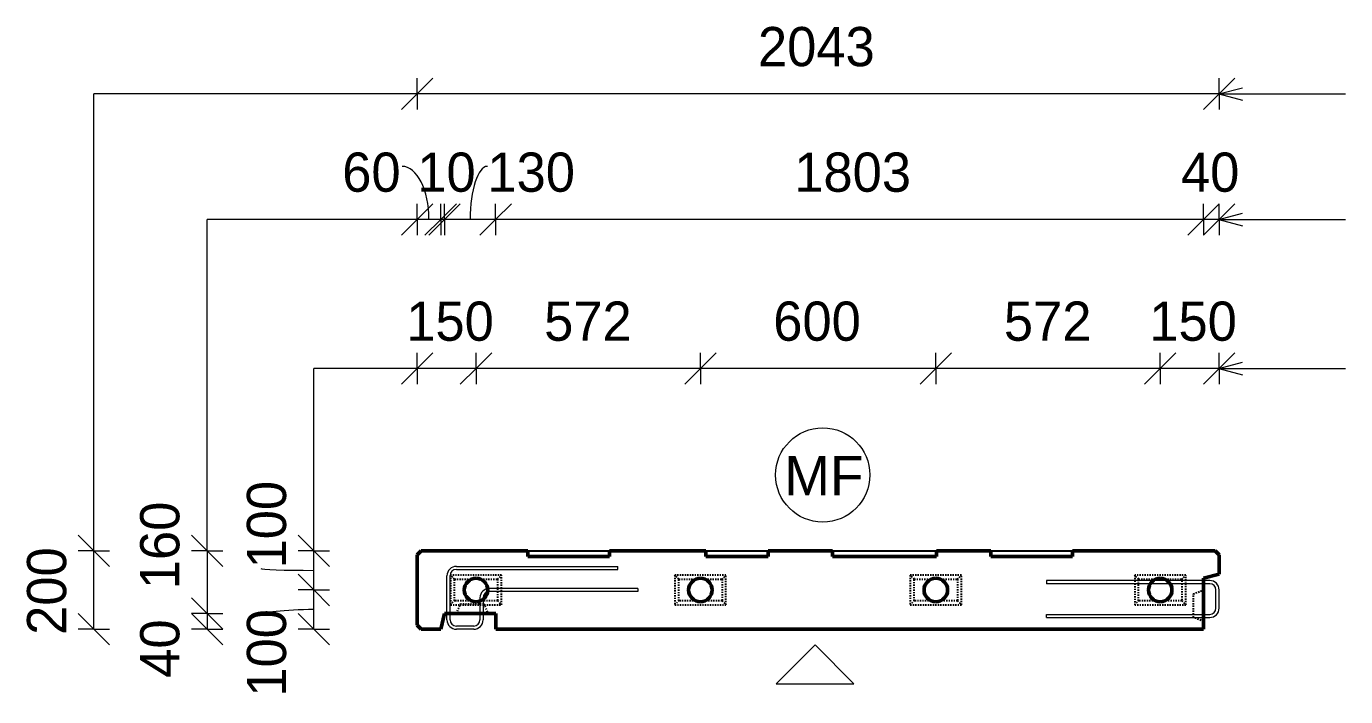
# Model space of a CAD drawing. Header units: millimetres. Extents: x -2992 to 15376, y 1067 to 18539.
# Drawn here: x -1545 to 1815, y 12742 to 14450 of the extents above; entities that cross this region are included whole.
import ezdxf

# ---------------------------------------------------------------- set-up
doc = ezdxf.new("R2010")
doc.units = ezdxf.units.MM
doc.linetypes.add('Dash', pattern=[6.36, 3.18, -3.18])
for name, color, linetype, lineweight in [('A-ANNO-DIMS', 211, 'Continuous', 9), ('A-ANNO-DIMS-40', 211, 'Continuous', 9), ('A-DETL-THIN', 151, 'Continuous', 18), ('A-WALL', 113, 'Continuous', 25), ('A-WALL-HDLN', 110, 'Dash', 25), ('G-ANNO-TEXT', 231, 'Continuous', 9), ('S-RBAR', 171, 'Continuous', 18)]:
    doc.layers.add(name, color=color, linetype=linetype, lineweight=lineweight)
doc.styles.add('Arial_1', font='arial.ttf', dxfattribs={"height": 100})
doc.styles.add('Nirmala UI Semilight_1', font='NirmalaS.ttf', dxfattribs={"height": 100})
doc.dimstyles.new('Arrow_Filled_-_2_5_NI_UI', dxfattribs={"dimscale": 304.8, "dimtxt": 104.736395, "dimasz": 0.262467, "dimexe": 0.131234, "dimexo": 0.0625, "dimgap": 0.131234, "dimtad": 1, "dimdec": 4, "dimzin": 0, "dimdsep": 46, "dimtxsty": 'Nirmala UI Semilight_1', "dimblk1": 'OBLIQUE', "dimblk2": 'OBLIQUE', "dimsah": 1, "dimcen": 0.09, "dimazin": 0, "dimtfac": 1, "dimtdec": 4, "dimtix": 1, "dimtmove": 0, "dimatfit": 3, "dimfxl": 0.131234, "dimfxlon": 1, "dimtvp": 1, "dimtolj": 1, "dimtzin": 0, "dimarcsym": 2})
doc.dimstyles.new('Arrow_Filled_-_2_5_NI_UI_1', dxfattribs={"dimscale": 304.8, "dimtxt": 104.736395, "dimasz": 0.262467, "dimexe": 0.131234, "dimexo": 0.0625, "dimgap": 0.131234, "dimtad": 1, "dimdec": 4, "dimzin": 0, "dimdsep": 46, "dimtxsty": 'Nirmala UI Semilight_1', "dimblk1": 'OBLIQUE', "dimblk2": 'OBLIQUE', "dimsah": 1, "dimcen": 0.09, "dimazin": 0, "dimtfac": 1, "dimtdec": 4, "dimtix": 1, "dimtmove": 1, "dimatfit": 3, "dimfxl": 0.131234, "dimfxlon": 1, "dimtvp": 1, "dimtolj": 1, "dimtzin": 0, "dimarcsym": 2})
doc.dimstyles.new('Arrow_Filled_-_2_5_NI_UI_2', dxfattribs={"dimscale": 304.8, "dimtxt": 104.736395, "dimasz": 0.262467, "dimexe": 0.131234, "dimexo": 0.0625, "dimgap": 0.131234, "dimtad": 1, "dimdec": 4, "dimzin": 0, "dimdsep": 46, "dimtxsty": 'Nirmala UI Semilight_1', "dimblk1": 'OBLIQUE', "dimblk2": 'OBLIQUE', "dimsah": 1, "dimcen": 0.09, "dimazin": 0, "dimtfac": 1, "dimtdec": 4, "dimtix": 1, "dimtmove": 2, "dimatfit": 3, "dimfxl": 0.131234, "dimfxlon": 1, "dimtvp": 1, "dimtolj": 1, "dimtzin": 0, "dimarcsym": 2})

# ---------------------------------------------------------------- blocks, each defined once
blk = doc.blocks.new('DIMBLOCK1-Elevation Top')
at = {"layer": 'A-ANNO-DIMS-40'}
for p, q in [((-550.1, 14278.2), (-510.1, 14318.2)), ((-550.1, 14278.2), (-550.1, 14318.2)), ((1492.4, 14278.2), (1532.4, 14318.2)), ((1492.4, 14278.2), (1492.4, 14318.2)), ((-550.1, 14278.2), (-590.1, 14238.2)), ((1492.4, 14278.2), (-550.1, 14278.2)), ((-550.1, 14278.2), (-550.1, 14238.2)), ((1492.4, 14278.2), (1452.4, 14238.2)), ((1492.4, 14278.2), (1492.4, 14238.2))]:
    blk.add_line(p, q, dxfattribs=at)
at = {"layer": 'A-ANNO-DIMS-40', "color": 0, "insert": (317.9, 14448.6), "char_height": 100, "width": 367.91, "attachment_point": 1, "line_spacing_factor": 1.142579, "style": 'Nirmala UI Semilight_1'}
blk.add_mtext('2043', dxfattribs=at)
blk = doc.blocks.new('_Oblique')
at = {"color": 0, "linetype": 'ByBlock', "lineweight": -2}
blk.add_line((-0.5, -0.5), (0.5, 0.5), dxfattribs=at)
blk = doc.blocks.new('DIMBLOCK2-Elevation Top')
at = {"layer": 'A-ANNO-DIMS-40'}
for p, q in [((1342.4, 13578.4), (1382.4, 13618.4)), ((1342.4, 13578.4), (1342.4, 13618.4)), ((1492.4, 13578.4), (1532.4, 13618.4)), ((1492.4, 13578.4), (1492.4, 13618.4)), ((1342.4, 13578.4), (1302.4, 13538.4)), ((1492.4, 13578.4), (1342.4, 13578.4)), ((1342.4, 13578.4), (1342.4, 13538.4)), ((1492.4, 13578.4), (1452.4, 13538.4)), ((1492.4, 13578.4), (1492.4, 13538.4))]:
    blk.add_line(p, q, dxfattribs=at)
at = {"layer": 'A-ANNO-DIMS-40', "color": 0, "insert": (1314.6, 13748.9), "char_height": 100, "width": 246.797, "attachment_point": 1, "line_spacing_factor": 1.142579, "style": 'Nirmala UI Semilight_1'}
blk.add_mtext('150', dxfattribs=at)
blk = doc.blocks.new('DIMBLOCK3-Elevation Top')
at = {"layer": 'A-ANNO-DIMS-40'}
for p, q in [((770.9, 13578.4), (810.9, 13618.4)), ((770.9, 13578.4), (770.9, 13618.4)), ((1342.4, 13578.4), (1382.4, 13618.4)), ((1342.4, 13578.4), (1342.4, 13618.4)), ((770.9, 13578.4), (730.9, 13538.4)), ((1342.4, 13578.4), (770.9, 13578.4)), ((770.9, 13578.4), (770.9, 13538.4)), ((1342.4, 13578.4), (1302.4, 13538.4)), ((1342.4, 13578.4), (1342.4, 13538.4))]:
    blk.add_line(p, q, dxfattribs=at)
at = {"layer": 'A-ANNO-DIMS-40', "color": 0, "insert": (944.3, 13748.9), "char_height": 100, "width": 269.649, "attachment_point": 1, "line_spacing_factor": 1.142579, "style": 'Nirmala UI Semilight_1'}
blk.add_mtext('572', dxfattribs=at)
blk = doc.blocks.new('DIMBLOCK4-Elevation Top')
at = {"layer": 'A-ANNO-DIMS-40'}
for p, q in [((171.4, 13578.4), (211.4, 13618.4)), ((171.4, 13578.4), (171.4, 13618.4)), ((770.9, 13578.4), (810.9, 13618.4)), ((770.9, 13578.4), (770.9, 13618.4)), ((171.4, 13578.4), (131.4, 13538.4)), ((770.9, 13578.4), (171.4, 13578.4)), ((171.4, 13578.4), (171.4, 13538.4)), ((770.9, 13578.4), (730.9, 13538.4)), ((770.9, 13578.4), (770.9, 13538.4))]:
    blk.add_line(p, q, dxfattribs=at)
at = {"layer": 'A-ANNO-DIMS-40', "color": 0, "insert": (356.9, 13748.9), "char_height": 100, "width": 274.219, "attachment_point": 1, "line_spacing_factor": 1.142579, "style": 'Nirmala UI Semilight_1'}
blk.add_mtext('600', dxfattribs=at)
blk = doc.blocks.new('DIMBLOCK5-Elevation Top')
at = {"layer": 'A-ANNO-DIMS-40'}
for p, q in [((-400.1, 13578.4), (-360.1, 13618.4)), ((-400.1, 13578.4), (-400.1, 13618.4)), ((171.4, 13578.4), (211.4, 13618.4)), ((171.4, 13578.4), (171.4, 13618.4)), ((-400.1, 13578.4), (-440.1, 13538.4)), ((171.4, 13578.4), (-400.1, 13578.4)), ((-400.1, 13578.4), (-400.1, 13538.4)), ((171.4, 13578.4), (131.4, 13538.4)), ((171.4, 13578.4), (171.4, 13538.4))]:
    blk.add_line(p, q, dxfattribs=at)
at = {"layer": 'A-ANNO-DIMS-40', "color": 0, "insert": (-226.7, 13748.9), "char_height": 100, "width": 269.649, "attachment_point": 1, "line_spacing_factor": 1.142579, "style": 'Nirmala UI Semilight_1'}
blk.add_mtext('572', dxfattribs=at)
blk = doc.blocks.new('DIMBLOCK6-Elevation Top')
at = {"layer": 'A-ANNO-DIMS-40'}
for p, q in [((-550.1, 13578.4), (-510.1, 13618.4)), ((-550.1, 13578.4), (-550.1, 13618.4)), ((-400.1, 13578.4), (-360.1, 13618.4)), ((-400.1, 13578.4), (-400.1, 13618.4)), ((-550.1, 13578.4), (-590.1, 13538.4)), ((-400.1, 13578.4), (-550.1, 13578.4)), ((-550.1, 13578.4), (-550.1, 13538.4)), ((-400.1, 13578.4), (-440.1, 13538.4)), ((-400.1, 13578.4), (-400.1, 13538.4))]:
    blk.add_line(p, q, dxfattribs=at)
at = {"layer": 'A-ANNO-DIMS-40', "color": 0, "insert": (-577.9, 13748.9), "char_height": 100, "width": 246.797, "attachment_point": 1, "line_spacing_factor": 1.142579, "style": 'Nirmala UI Semilight_1'}
blk.add_mtext('150', dxfattribs=at)
blk = doc.blocks.new('DIMBLOCK7-Elevation Top')
at = {"layer": 'A-ANNO-DIMS-40'}
for p, q in [((-1373.4, 13113.8), (-1413.4, 13153.8)), ((-1373.4, 13113.8), (-1413.4, 13113.8)), ((-1373.4, 12913.8), (-1373.4, 13113.8)), ((-1373.4, 13113.8), (-1333.4, 13073.8)), ((-1373.4, 13113.8), (-1333.4, 13113.8)), ((-1373.4, 12913.8), (-1413.4, 12953.8)), ((-1373.4, 12913.8), (-1413.4, 12913.8)), ((-1373.4, 12913.8), (-1333.4, 12873.8)), ((-1373.4, 12913.8), (-1333.4, 12913.8))]:
    blk.add_line(p, q, dxfattribs=at)
at = {"layer": 'A-ANNO-DIMS-40', "color": 0, "insert": (-1543.8, 12899.5), "char_height": 100, "width": 274.219, "attachment_point": 1, "rotation": 90, "line_spacing_factor": 1.142579, "style": 'Nirmala UI Semilight_1'}
blk.add_mtext('200', dxfattribs=at)
blk = doc.blocks.new('DIMBLOCK8-Elevation Top')
at = {"layer": 'A-ANNO-DIMS-40'}
for p, q in [((-813.4, 13013.8), (-853.4, 13053.8)), ((-813.4, 13013.8), (-853.4, 13013.8)), ((-813.4, 12913.8), (-813.4, 13013.8)), ((-813.4, 13013.8), (-773.4, 12973.8)), ((-813.4, 13013.8), (-773.4, 13013.8)), ((-813.4, 12913.8), (-853.4, 12953.8)), ((-813.4, 12913.8), (-853.4, 12913.8)), ((-813.4, 12913.8), (-773.4, 12873.8)), ((-813.4, 12913.8), (-773.4, 12913.8))]:
    blk.add_line(p, q, dxfattribs=at)
blk.add_ellipse((-813.4, 12947.7), major_axis=(135.2, 0), ratio=0.118993, start_param=1.570796, end_param=3.141593, dxfattribs=at)
at = {"layer": 'A-ANNO-DIMS-40', "color": 0, "insert": (-983.8, 12742), "char_height": 100, "width": 246.797, "attachment_point": 1, "rotation": 90, "line_spacing_factor": 1.142579, "style": 'Nirmala UI Semilight_1'}
blk.add_mtext('100', dxfattribs=at)
blk = doc.blocks.new('DIMBLOCK9-Elevation Top')
at = {"layer": 'A-ANNO-DIMS-40'}
for p, q in [((-813.4, 13113.8), (-853.4, 13153.8)), ((-813.4, 13113.8), (-853.4, 13113.8)), ((-813.4, 13013.8), (-813.4, 13113.8)), ((-813.4, 13113.8), (-773.4, 13073.8)), ((-813.4, 13113.8), (-773.4, 13113.8)), ((-813.4, 13013.8), (-853.4, 13053.8)), ((-813.4, 13013.8), (-853.4, 13013.8)), ((-813.4, 13013.8), (-773.4, 12973.8)), ((-813.4, 13013.8), (-773.4, 13013.8))]:
    blk.add_line(p, q, dxfattribs=at)
blk.add_ellipse((-813.4, 13068.7), major_axis=(135.2, 0), ratio=0.035901, start_param=3.141593, end_param=4.712389, dxfattribs=at)
at = {"layer": 'A-ANNO-DIMS-40', "color": 0, "insert": (-983.8, 13068.7), "char_height": 100, "width": 246.797, "attachment_point": 1, "rotation": 90, "line_spacing_factor": 1.142579, "style": 'Nirmala UI Semilight_1'}
blk.add_mtext('100', dxfattribs=at)
blk = doc.blocks.new('DIMBLOCK10-Elevation Top')
at = {"layer": 'A-ANNO-DIMS-40'}
for p, q in [((-1085.1, 13113.8), (-1125.1, 13153.8)), ((-1085.1, 13113.8), (-1125.1, 13113.8)), ((-1085.1, 13113.8), (-1085.1, 12953.8)), ((-1085.1, 13113.8), (-1045.1, 13073.8)), ((-1085.1, 13113.8), (-1045.1, 13113.8)), ((-1085.1, 12953.8), (-1125.1, 12993.8)), ((-1085.1, 12953.8), (-1125.1, 12953.8)), ((-1085.1, 12953.8), (-1045.1, 12913.8)), ((-1085.1, 12953.8), (-1045.1, 12953.8))]:
    blk.add_line(p, q, dxfattribs=at)
at = {"layer": 'A-ANNO-DIMS-40', "color": 0, "insert": (-1255.6, 13015.8), "char_height": 100, "width": 246.797, "attachment_point": 1, "rotation": 90, "line_spacing_factor": 1.142579, "style": 'Nirmala UI Semilight_1'}
blk.add_mtext('160', dxfattribs=at)
blk = doc.blocks.new('DIMBLOCK11-Elevation Top')
at = {"layer": 'A-ANNO-DIMS-40'}
for p, q in [((-1085.1, 12953.8), (-1125.1, 12993.8)), ((-1085.1, 12913.8), (-1125.1, 12953.8)), ((-1085.1, 12953.8), (-1125.1, 12953.8)), ((-1085.1, 12953.8), (-1085.1, 12913.8)), ((-1085.1, 12953.8), (-1045.1, 12913.8)), ((-1085.1, 12953.8), (-1045.1, 12953.8)), ((-1085.1, 12913.8), (-1125.1, 12913.8)), ((-1085.1, 12913.8), (-1045.1, 12873.8)), ((-1085.1, 12913.8), (-1045.1, 12913.8))]:
    blk.add_line(p, q, dxfattribs=at)
at = {"layer": 'A-ANNO-DIMS-40', "color": 0, "insert": (-1255.6, 12790.1), "char_height": 100, "width": 185.098, "attachment_point": 1, "rotation": 90, "line_spacing_factor": 1.142579, "style": 'Nirmala UI Semilight_1'}
blk.add_mtext('40', dxfattribs=at)
blk = doc.blocks.new('DIMBLOCK15-Elevation Top')
at = {"layer": 'A-ANNO-DIMS-40'}
for p, q in [((1452.4, 13958.2), (1492.4, 13998.2)), ((1452.4, 13958.2), (1452.4, 13998.2)), ((1492.4, 13958.2), (1532.4, 13998.2)), ((1492.4, 13958.2), (1492.4, 13998.2)), ((1452.4, 13958.2), (1412.4, 13918.2)), ((1492.4, 13958.2), (1452.4, 13958.2)), ((1452.4, 13958.2), (1452.4, 13918.2)), ((1492.4, 13958.2), (1452.4, 13918.2)), ((1492.4, 13958.2), (1492.4, 13918.2))]:
    blk.add_line(p, q, dxfattribs=at)
at = {"layer": 'A-ANNO-DIMS-40', "color": 0, "insert": (1395.3, 14128.6), "char_height": 100, "width": 185.098, "attachment_point": 1, "line_spacing_factor": 1.142579, "style": 'Nirmala UI Semilight_1'}
blk.add_mtext('40', dxfattribs=at)
blk = doc.blocks.new('DIMBLOCK16-Elevation Top')
at = {"layer": 'A-ANNO-DIMS-40'}
for p, q in [((-350.1, 13958.2), (-310.1, 13998.2)), ((-350.1, 13958.2), (-350.1, 13998.2)), ((1452.4, 13958.2), (1492.4, 13998.2)), ((1452.4, 13958.2), (1452.4, 13998.2)), ((-350.1, 13958.2), (-390.1, 13918.2)), ((1452.4, 13958.2), (-350.1, 13958.2)), ((-350.1, 13958.2), (-350.1, 13918.2)), ((1452.4, 13958.2), (1412.4, 13918.2)), ((1452.4, 13958.2), (1452.4, 13918.2))]:
    blk.add_line(p, q, dxfattribs=at)
at = {"layer": 'A-ANNO-DIMS-40', "color": 0, "insert": (410.3, 14128.6), "char_height": 100, "width": 338.203, "attachment_point": 1, "line_spacing_factor": 1.142579, "style": 'Nirmala UI Semilight_1'}
blk.add_mtext('1803', dxfattribs=at)
blk = doc.blocks.new('DIMBLOCK17-Elevation Top')
at = {"layer": 'A-ANNO-DIMS-40'}
for p, q in [((-480.1, 13958.2), (-440.1, 13998.2)), ((-480.1, 13958.2), (-480.1, 13998.2)), ((-350.1, 13958.2), (-310.1, 13998.2)), ((-350.1, 13958.2), (-350.1, 13998.2)), ((-480.1, 13958.2), (-520.1, 13918.2)), ((-350.1, 13958.2), (-480.1, 13958.2)), ((-480.1, 13958.2), (-480.1, 13918.2)), ((-350.1, 13958.2), (-390.1, 13918.2)), ((-350.1, 13958.2), (-350.1, 13918.2))]:
    blk.add_line(p, q, dxfattribs=at)
blk.add_ellipse((-371.2, 13958.2), major_axis=(0, 135.2), ratio=0.324236, start_param=0, end_param=1.570796, dxfattribs=at)
at = {"layer": 'A-ANNO-DIMS-40', "color": 0, "insert": (-371.2, 14128.6), "char_height": 100, "width": 246.797, "attachment_point": 1, "line_spacing_factor": 1.142579, "style": 'Nirmala UI Semilight_1'}
blk.add_mtext('130', dxfattribs=at)
blk = doc.blocks.new('DIMBLOCK18-Elevation Top')
at = {"layer": 'A-ANNO-DIMS-40'}
for p, q in [((-490.1, 13958.2), (-450.1, 13998.2)), ((-490.1, 13958.2), (-490.1, 13998.2)), ((-480.1, 13958.2), (-440.1, 13998.2)), ((-480.1, 13958.2), (-480.1, 13998.2)), ((-490.1, 13958.2), (-530.1, 13918.2)), ((-480.1, 13958.2), (-520.1, 13918.2)), ((-480.1, 13958.2), (-490.1, 13958.2)), ((-490.1, 13958.2), (-490.1, 13918.2)), ((-480.1, 13958.2), (-480.1, 13918.2))]:
    blk.add_line(p, q, dxfattribs=at)
at = {"layer": 'A-ANNO-DIMS-40', "color": 0, "insert": (-549.8, 14128.6), "char_height": 100, "width": 155.391, "attachment_point": 1, "line_spacing_factor": 1.142579, "style": 'Nirmala UI Semilight_1'}
blk.add_mtext('10', dxfattribs=at)
blk = doc.blocks.new('DIMBLOCK19-Elevation Top')
at = {"layer": 'A-ANNO-DIMS-40'}
for p, q in [((-550.1, 13958.2), (-510.1, 13998.2)), ((-550.1, 13958.2), (-550.1, 13998.2)), ((-490.1, 13958.2), (-450.1, 13998.2)), ((-490.1, 13958.2), (-490.1, 13998.2)), ((-550.1, 13958.2), (-590.1, 13918.2)), ((-490.1, 13958.2), (-550.1, 13958.2)), ((-550.1, 13958.2), (-550.1, 13918.2)), ((-490.1, 13958.2), (-530.1, 13918.2)), ((-490.1, 13958.2), (-490.1, 13918.2))]:
    blk.add_line(p, q, dxfattribs=at)
blk.add_ellipse((-588.5, 13958.2), major_axis=(0, 135.2), ratio=0.506373, start_param=4.712389, end_param=6.283185, dxfattribs=at)
at = {"layer": 'A-ANNO-DIMS-40', "color": 0, "insert": (-740.9, 14128.6), "char_height": 100, "width": 182.813, "attachment_point": 1, "line_spacing_factor": 1.142579, "style": 'Nirmala UI Semilight_1'}
blk.add_mtext('60', dxfattribs=at)

msp = doc.modelspace()

# ---------------------------------------------------------------- linework, layer by layer
at = {"layer": 'A-DETL-THIN'}
for p, q in [((-1373.35008, 13113.80383), (-1373.35008, 14278.15344)), ((-550.05053, 14278.15344), (-1373.35008, 14278.15344)), ((-1085.13875, 13113.80383), (-1085.13875, 13958.15344)), ((-550.05053, 13958.15344), (-1085.13875, 13958.15344)), ((-813.35008, 13113.80383), (-813.35008, 13578.38889)), ((-550.05053, 13578.38889), (-813.35008, 13578.38889)), ((463.31797, 12873.86916), (364.32302, 12774.87421)), ((562.31292, 12774.87421), (463.31797, 12873.86916)), ((364.32302, 12774.87421), (562.31292, 12774.87421))]:
    msp.add_line(p, q, dxfattribs=at)
msp.add_circle((482.85338, 13306.93409), 120, dxfattribs=at)
at = {"layer": 'A-WALL', "lineweight": 50}
for p, q in [((-540.04795, 13113.80383), (-550.05053, 13103.80125)), ((-267.9019, 13113.80383), (-540.04795, 13113.80383)), ((-267.9019, 13098.80383), (-267.9019, 13113.80383)), ((185.57889, 13113.80383), (-60.50459, 13113.80383)), ((-60.50459, 13113.80383), (-60.50459, 13098.80383)), ((185.57889, 13098.80383), (185.57889, 13113.80383)), ((507.59437, 13113.80383), (344.32006, 13113.80383)), ((344.32006, 13113.80383), (344.32006, 13098.80383)), ((507.59437, 13098.80383), (507.59437, 13113.80383)), ((911.25082, 13113.80383), (772.30458, 13113.80383)), ((772.30458, 13113.80383), (772.30458, 13098.80383)), ((911.25082, 13098.80383), (911.25082, 13113.80383)), ((1482.44689, 13113.80383), (1118.64813, 13113.80383)), ((1118.64813, 13113.80383), (1118.64813, 13098.80383)), ((1492.44947, 13103.80125), (1482.44689, 13113.80383)), ((-550.05053, 13103.80125), (-550.05053, 12923.80641)), ((-60.50459, 13098.80383), (-267.9019, 13098.80383)), ((344.32006, 13098.80383), (185.57889, 13098.80383)), ((772.30458, 13098.80383), (507.59437, 13098.80383)), ((1118.64813, 13098.80383), (911.25082, 13098.80383)), ((1492.44947, 13053.80383), (1492.44947, 13103.80125)), ((1452.44947, 13043.80383), (1492.44947, 13053.80383)), ((1452.44947, 12913.80383), (1452.44947, 13043.80383)), ((-490.05053, 12913.80383), (-480.05053, 12953.80383)), ((-480.05053, 12953.80383), (-350.05053, 12953.80383)), ((-350.05053, 12953.80383), (-350.05053, 12913.80383)), ((-550.05053, 12923.80641), (-540.04795, 12913.80383)), ((-540.04795, 12913.80383), (-490.05053, 12913.80383)), ((-350.05053, 12913.80383), (1452.44947, 12913.80383))]:
    msp.add_line(p, q, dxfattribs=at)
at = {"layer": 'A-WALL'}
for p, q in [((-267.9019, 13113.80383), (-60.50459, 13113.80383)), ((185.57889, 13113.80383), (344.32006, 13113.80383)), ((507.59437, 13113.80383), (772.30458, 13113.80383)), ((911.25082, 13113.80383), (1118.64813, 13113.80383))]:
    msp.add_line(p, q, dxfattribs=at)
at = {"layer": 'A-WALL', "lineweight": 50}
for centre, start, end in [((-400.05053, 13013.80383), 90, 270), ((-400.05053, 13013.80383), 270, 90), ((171.44947, 13013.80383), 90, 270), ((171.44947, 13013.80383), 270, 90), ((770.94947, 13013.80383), 90, 270), ((770.94947, 13013.80383), 270, 90), ((1342.44947, 13013.80383), 90, 270), ((1342.44947, 13013.80383), 270, 90)]:
    msp.add_arc(centre, 30, start, end, dxfattribs=at)
at = {"layer": 'A-WALL-HDLN'}
for p, q in [((-335.05053, 13051.30383), (-465.05053, 13051.30383)), ((-465.05053, 13051.30383), (-465.05053, 12976.30383)), ((-455.05053, 13041.30383), (-465.05053, 13051.30383)), ((-455.05053, 13041.30383), (-412.04011, 13041.30383)), ((-455.05053, 12986.30383), (-455.05053, 13041.30383)), ((-388.06095, 13041.30383), (-345.05053, 13041.30383)), ((-345.05053, 13041.30383), (-335.05053, 13051.30383)), ((-345.05053, 13041.30383), (-345.05053, 13017.85344)), ((-335.05053, 13017.85344), (-335.05053, 13051.30383)), ((236.44947, 13051.30383), (106.44947, 13051.30383)), ((106.44947, 13051.30383), (106.44947, 12976.30383)), ((116.44947, 13041.30383), (106.44947, 13051.30383)), ((116.44947, 13041.30383), (159.45989, 13041.30383)), ((116.44947, 12986.30383), (116.44947, 13041.30383)), ((183.43905, 13041.30383), (226.44947, 13041.30383)), ((226.44947, 13041.30383), (236.44947, 13051.30383)), ((226.44947, 13041.30383), (226.44947, 12986.30383)), ((236.44947, 12976.30383), (236.44947, 13051.30383)), ((835.94947, 13051.30383), (705.94947, 13051.30383)), ((705.94947, 13051.30383), (705.94947, 12976.30383)), ((715.94947, 13041.30383), (705.94947, 13051.30383)), ((715.94947, 13041.30383), (758.95989, 13041.30383)), ((715.94947, 12986.30383), (715.94947, 13041.30383)), ((782.93905, 13041.30383), (825.94947, 13041.30383)), ((825.94947, 13041.30383), (835.94947, 13051.30383)), ((825.94947, 13041.30383), (825.94947, 12986.30383)), ((835.94947, 12976.30383), (835.94947, 13051.30383)), ((1407.44947, 13051.30383), (1277.44947, 13051.30383)), ((1277.44947, 13051.30383), (1277.44947, 13037.85344)), ((1287.44947, 13041.30383), (1277.44947, 13051.30383)), ((1277.44947, 13037.75422), (1277.44947, 13029.85344)), ((1287.44947, 13041.30383), (1330.45989, 13041.30383)), ((1287.44947, 13037.85344), (1287.44947, 13041.30383)), ((1287.44947, 13029.85344), (1287.44947, 13037.75422)), ((1354.43905, 13041.30383), (1397.44947, 13041.30383)), ((1397.44947, 13041.30383), (1407.44947, 13051.30383)), ((1397.44947, 13041.30383), (1397.44947, 13037.85344)), ((1397.44947, 13037.75422), (1397.44947, 13029.85344)), ((1407.44947, 13037.85344), (1407.44947, 13051.30383)), ((1407.44947, 13029.85344), (1407.44947, 13037.75422)), ((-345.05053, 13017.75422), (-345.05053, 13009.85344)), ((-345.05053, 13009.75422), (-345.05053, 12986.30383)), ((-335.05053, 13009.85344), (-335.05053, 13017.75422)), ((-335.05053, 12976.30383), (-335.05053, 13009.75422)), ((1277.44947, 13029.75422), (1277.44947, 12976.30383)), ((1287.44947, 12986.30383), (1287.44947, 13029.75422)), ((1397.44947, 13029.75422), (1397.44947, 12986.30383)), ((1407.44947, 12976.30383), (1407.44947, 13029.75422)), ((1427.44947, 13003.80383), (1452.39986, 13013.78399)), ((1427.44947, 12951.7249), (1427.44947, 13003.80383)), ((-465.05053, 12976.30383), (-455.05053, 12986.30383)), ((-465.05053, 12976.30383), (-441.10062, 12976.30383)), ((-412.04011, 12986.30383), (-455.05053, 12986.30383)), ((-450.03068, 12953.85344), (-440.05053, 12978.80383)), ((-441.00044, 12976.30383), (-390.10014, 12976.30383)), ((-440.05053, 12978.80383), (-390.10014, 12978.80383)), ((-390.00092, 12978.80383), (-382.10014, 12978.80383)), ((-390.00092, 12976.30383), (-382.10014, 12976.30383)), ((-382.10014, 12986.30383), (-388.06095, 12986.30383)), ((-345.05053, 12986.30383), (-382.00092, 12986.30383)), ((-382.00092, 12978.80383), (-380.05053, 12978.80383)), ((-382.00092, 12976.30383), (-379.10062, 12976.30383)), ((-380.05053, 12978.80383), (-370.07037, 12953.85344)), ((-379.00044, 12976.30383), (-335.05053, 12976.30383)), ((-345.05053, 12986.30383), (-335.05053, 12976.30383)), ((106.44947, 12976.30383), (116.44947, 12986.30383)), ((106.44947, 12976.30383), (236.44947, 12976.30383)), ((159.45989, 12986.30383), (116.44947, 12986.30383)), ((226.44947, 12986.30383), (183.43905, 12986.30383)), ((226.44947, 12986.30383), (236.44947, 12976.30383)), ((705.94947, 12976.30383), (715.94947, 12986.30383)), ((705.94947, 12976.30383), (835.94947, 12976.30383)), ((758.95989, 12986.30383), (715.94947, 12986.30383)), ((825.94947, 12986.30383), (782.93905, 12986.30383)), ((825.94947, 12986.30383), (835.94947, 12976.30383)), ((1277.44947, 12976.30383), (1287.44947, 12986.30383)), ((1277.44947, 12976.30383), (1407.44947, 12976.30383)), ((1330.45989, 12986.30383), (1287.44947, 12986.30383)), ((1397.44947, 12986.30383), (1354.43905, 12986.30383)), ((1397.44947, 12986.30383), (1407.44947, 12976.30383)), ((1427.44947, 12943.80383), (1427.44947, 12951.62568)), ((1427.64679, 12943.7249), (1427.44947, 12943.80383)), ((1452.39986, 12933.82367), (1427.89484, 12943.62568))]:
    msp.add_line(p, q, dxfattribs=at)
at = {"layer": 'G-ANNO-TEXT', "color": 10}
for p, q in [((1491.98422, 14277.80833), (1551.98422, 14293.88528)), ((1491.98422, 14277.80833), (1551.98422, 14261.73138)), ((1491.98422, 14277.80833), (1814.64696, 14277.80833)), ((1491.98422, 13957.80833), (1551.98422, 13973.88528)), ((1491.98422, 13957.80833), (1551.98422, 13941.73138)), ((1491.98422, 13957.80833), (1814.64696, 13957.80833)), ((1491.98422, 13578.04378), (1551.98422, 13594.12073)), ((1491.98422, 13578.04378), (1551.98422, 13561.96683)), ((1491.98422, 13578.04378), (1814.64696, 13578.04378))]:
    msp.add_line(p, q, dxfattribs=at)
at = {"layer": 'S-RBAR'}
for p, q in [((-450.05053, 13074.08449), (-38.6698, 13074.08449)), ((-38.6698, 13066.08449), (-38.6698, 13074.08449)), ((-474.05053, 12937.80383), (-474.05053, 13050.08449)), ((-466.05053, 12937.80383), (-466.05053, 13050.08449)), ((-450.05053, 13066.08449), (-38.6698, 13066.08449)), ((1468.44947, 13037.80383), (1052.44947, 13037.80383)), ((1052.44947, 13037.80383), (1052.44947, 13029.80383)), ((11.94947, 13017.80383), (-366.05053, 13017.80383)), ((11.94947, 13009.80383), (-366.05053, 13009.80383)), ((11.94947, 13017.80383), (11.94947, 13009.80383)), ((1468.44947, 13029.80383), (1052.44947, 13029.80383)), ((1484.44947, 12967.67529), (1484.44947, 13013.80383)), ((1492.44947, 12967.67529), (1492.44947, 13013.80383)), ((-390.05053, 12993.80383), (-390.05053, 12937.80383)), ((-382.05053, 12993.80383), (-382.05053, 12937.80383)), ((1052.44947, 12951.67529), (1468.44947, 12951.67529)), ((1052.44947, 12943.67529), (1052.44947, 12951.67529)), ((1052.44947, 12943.67529), (1468.44947, 12943.67529)), ((-406.05053, 12921.80383), (-450.05053, 12921.80383)), ((-406.05053, 12913.80383), (-450.05053, 12913.80383))]:
    msp.add_line(p, q, dxfattribs=at)
for centre, radius, start, end in [((-450.05053, 13050.08449), 24, 90, 180), ((-450.05053, 13050.08449), 16, 90, 180), ((1468.44947, 13013.80383), 24, 0, 90), ((-366.05053, 12993.80383), 24, 90, 180), ((-366.05053, 12993.80383), 16, 90, 180), ((1468.44947, 13013.80383), 16, 0, 90), ((-450.05053, 12937.80383), 24, 180, 270), ((-450.05053, 12937.80383), 16, 180, 270), ((-406.05053, 12937.80383), 16, 270, 0), ((-406.05053, 12937.80383), 24, 270, 360), ((1468.44947, 12967.67529), 16, 270, 0), ((1468.44947, 12967.67529), 24, 270, 360)]:
    msp.add_arc(centre, radius, start, end, dxfattribs=at)

# ---------------------------------------------------------------- texts
at = {"layer": 'G-ANNO-TEXT', "color": 7, "insert": (385.05098, 13355.17751), "char_height": 100, "width": 240.50625, "attachment_point": 1, "style": 'Arial_1'}
msp.add_mtext('MF', dxfattribs=at)

# ---------------------------------------------------------------- dimensions: what is measured, and where the dimension line sits
at = {"layer": 'A-ANNO-DIMS'}
for base, p1, p2, override, picture, middle in [((-550.05053, 14278.15344), (1492.44947, 14238.15344), (-550.05053, 14238.15344), {"dimpost": '<>', "dimfxl": 2042.5}, 'DIMBLOCK1-Elevation Top', (471.19947, 14369.86195)), ((-490.05053, 13958.15344), (-480.05053, 13918.15344), (-490.05053, 13918.15344), {"dimpost": '<>', "dimfxl": 10}, 'DIMBLOCK18-Elevation Top', (-485.05053, 14050.10602)), ((-350.05053, 13958.15344), (1452.44947, 13918.15344), (-350.05053, 13918.15344), {"dimpost": '<>', "dimfxl": 1802.5}, 'DIMBLOCK16-Elevation Top', (551.19947, 14050.10602)), ((1452.44947, 13958.15344), (1492.44947, 13918.15344), (1452.44947, 13918.15344), {"dimpost": '<>', "dimfxl": 40}, 'DIMBLOCK15-Elevation Top', (1472.44947, 14049.82708)), ((-550.05053, 13578.38889), (-400.05053, 13538.38889), (-550.05053, 13538.38889), {"dimpost": '<>', "dimfxl": 150}, 'DIMBLOCK6-Elevation Top', (-475.05053, 13670.34147)), ((-400.05053, 13578.38889), (171.44947, 13538.38889), (-400.05053, 13538.38889), {"dimpost": '<>', "dimfxl": 571.5}, 'DIMBLOCK5-Elevation Top', (-114.30053, 13670.06253)), ((171.44947, 13578.38889), (770.94947, 13538.38889), (171.44947, 13538.38889), {"dimpost": '<>', "dimfxl": 599.5}, 'DIMBLOCK4-Elevation Top', (471.19947, 13670.0974)), ((770.94947, 13578.38889), (1342.44947, 13538.38889), (770.94947, 13538.38889), {"dimpost": '<>', "dimfxl": 571.5}, 'DIMBLOCK3-Elevation Top', (1056.69947, 13670.06253)), ((1342.44947, 13578.38889), (1492.44947, 13538.38889), (1342.44947, 13538.38889), {"dimpost": '<>', "dimfxl": 150}, 'DIMBLOCK2-Elevation Top', (1417.44947, 13670.34147))]:
    dim = msp.add_linear_dim(base=base, p1=p1, p2=p2, dimstyle='Arrow_Filled_-_2_5_NI_UI', override=override, dxfattribs=at)
    dim.commit()
    dim.dimension.update_dxf_attribs({"geometry": picture, "text_midpoint": middle})
for base, p1, p2, override, picture, middle in [((-550.05053, 13958.15344), (-490.05053, 13918.15344), (-550.05053, 13918.15344), {"dimpost": '<>', "dimfxl": 60}, 'DIMBLOCK19-Elevation Top', (-649.45719, 14061.95554)), ((-480.05053, 13958.15344), (-350.05053, 13918.15344), (-480.05053, 13918.15344), {"dimpost": '<>', "dimfxl": 130}, 'DIMBLOCK17-Elevation Top', (-247.8105, 14061.95554))]:
    dim = msp.add_linear_dim(base=base, p1=p1, p2=p2, dimstyle='Arrow_Filled_-_2_5_NI_UI_1', override=override, dxfattribs=at)
    dim.commit()
    dim.dimension.update_dxf_attribs({"geometry": picture, "text_midpoint": middle, "dimtype": 160})
for base, p1, p2, dimstyle, override, picture, middle in [((-813.35008, 13113.80383), (-773.35008, 13013.80383), (-773.35008, 13113.80383), 'Arrow_Filled_-_2_5_NI_UI_1', {"dimpost": '<>', "dimfxl": 100}, 'DIMBLOCK9-Elevation Top', (-917.15218, 13192.05676)), ((-1085.13875, 12953.80383), (-1045.13875, 13113.80383), (-1045.13875, 12953.80383), 'Arrow_Filled_-_2_5_NI_UI_2', {"dimpost": '<>', "dimfxl": 160}, 'DIMBLOCK10-Elevation Top', (-1188.94085, 13139.15736)), ((-813.35008, 13013.80383), (-773.35008, 12913.80383), (-773.35008, 13013.80383), 'Arrow_Filled_-_2_5_NI_UI_1', {"dimpost": '<>', "dimfxl": 100}, 'DIMBLOCK8-Elevation Top', (-917.15218, 12865.44849)), ((-1085.13875, 12913.80383), (-1045.13875, 12953.80383), (-1045.13875, 12913.80383), 'Arrow_Filled_-_2_5_NI_UI_2', {"dimpost": '<>', "dimfxl": 40}, 'DIMBLOCK11-Elevation Top', (-1188.94085, 12882.66537))]:
    dim = msp.add_linear_dim(base=base, p1=p1, p2=p2, angle=90, dimstyle=dimstyle, override=override, dxfattribs=at)
    dim.commit()
    dim.dimension.update_dxf_attribs({"geometry": picture, "text_midpoint": middle, "dimtype": 160, "text_rotation": 90})
dim = msp.add_linear_dim(base=(-1373.35008, 13113.80383), p1=(-1333.35008, 12913.80383), p2=(-1333.35008, 13113.80383), angle=90, dimstyle='Arrow_Filled_-_2_5_NI_UI', override={"dimpost": '<>', "dimfxl": 200}, dxfattribs=at)
dim.commit()
dim.dimension.update_dxf_attribs({"geometry": 'DIMBLOCK7-Elevation Top', "text_midpoint": (-1465.02372, 13013.80383)})

doc.saveas('drawing.dxf')
